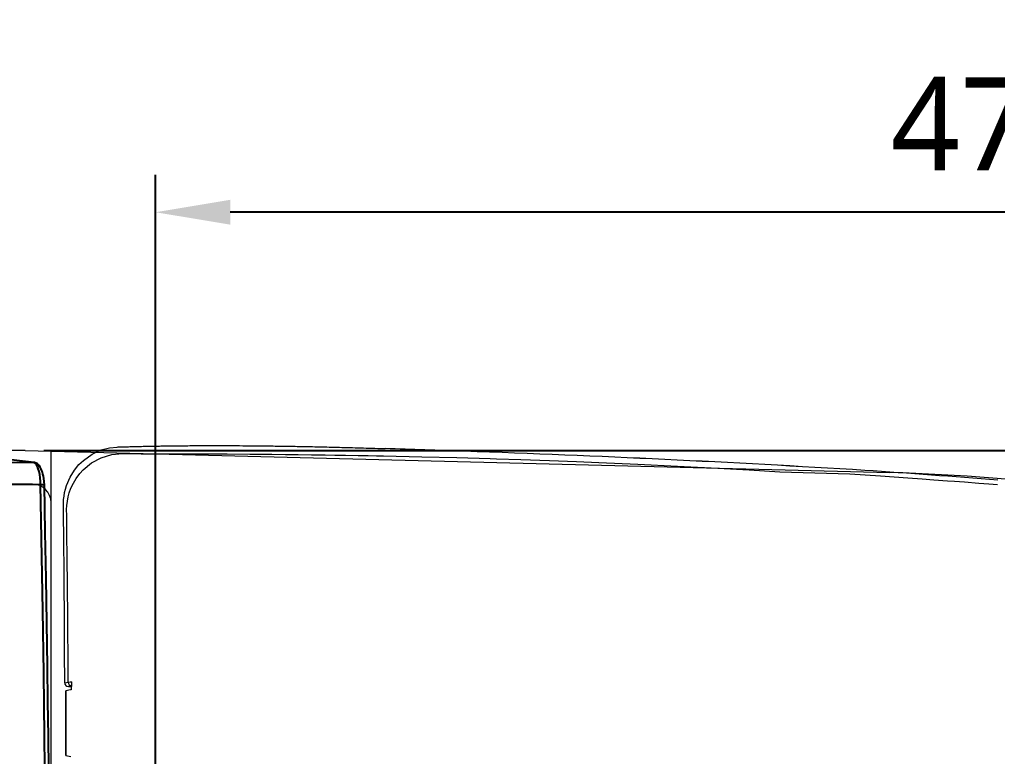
# Model space of a CAD drawing. Extents: x 2734 to 5638, y -143 to 2294.
# Drawn here: x 3121 to 3383.1, y 1669 to 1866.6 of the extents above; entities that cross this region are included whole.
import ezdxf

# ---------------------------------------------------------------- set-up
doc = ezdxf.new("R2010")
doc.units = 0
doc.header["$LTSCALE"] = 20
doc.header["$MEASUREMENT"] = 0
doc.layers.get('0').update_dxf_attribs({"linetype": 'CONTINUOUS'})
doc.layers.get('DEFPOINTS').update_dxf_attribs({"linetype": 'CONTINUOUS'})
doc.layers.add('3', color=3, linetype='CONTINUOUS')
doc.styles.get("Standard").update_dxf_attribs({"font": 'NanumGothic.ttf'})
doc.dimstyles.get("Standard").update_dxf_attribs({"dimtxt": 2.5, "dimasz": 2, "dimexe": 2, "dimexo": 1, "dimgap": 1.5, "dimtad": 1, "dimdec": 0, "dimlfac": 10, "dimrnd": 0.5, "dimzin": 0, "dimdsep": 46, "dimtxsty": 'Standard', "dimcen": 0, "dimclrt": 2, "dimadec": 0, "dimazin": 0, "dimtfac": 1, "dimtdec": 0, "dimtmove": 0, "dimatfit": 3, "dimfxl": 0, "dimtolj": 1, "dimtzin": 0, "dimarcsym": 0})

# ---------------------------------------------------------------- blocks, each defined once
blk = doc.blocks.new('*D10')
at = {"color": 3, "lineweight": -2, "ltscale": 10}
for p, q in [((3002.46, 1757.02), (3002.46, 1899.16)), ((3627.46, 1561.05), (3627.46, 1899.16)), ((3022.46, 1889.16), (3607.46, 1889.16))]:
    blk.add_line(p, q, dxfattribs=at)
at = {"color": 3, "ltscale": 10}
for points in [[(3022.46, 1892.49), (3022.46, 1885.83), (3002.46, 1889.16)], [(3607.46, 1892.49), (3607.46, 1885.83), (3627.46, 1889.16)]]:
    blk.add_solid(points, dxfattribs=at)
at = {"layer": 'DEFPOINTS', "color": 0, "ltscale": 10}
for p in [(3627.46, 1889.16), (3002.46, 1752.02), (3627.46, 1556.05)]:
    blk.add_point(p, dxfattribs=at)
at = {"color": 2, "ltscale": 10, "insert": (3309.96, 1912.77), "char_height": 25, "attachment_point": 5}
blk.add_mtext('\\A1;625', dxfattribs=at)
blk = doc.blocks.new('*D11')
at = {"layer": '3', "color": 3, "lineweight": -2}
for p, q in [((3157.46, 1631.05), (3157.46, 1824.95)), ((3627.46, 1561.05), (3627.46, 1824.95)), ((3607.46, 1814.95), (3177.46, 1814.95))]:
    blk.add_line(p, q, dxfattribs=at)
at = {"layer": '3', "color": 3}
for points in [[(3177.46, 1818.29), (3177.46, 1811.62), (3157.46, 1814.95)], [(3607.46, 1818.29), (3607.46, 1811.62), (3627.46, 1814.95)]]:
    blk.add_solid(points, dxfattribs=at)
at = {"layer": 'DEFPOINTS', "color": 0}
for p in [(3157.46, 1814.95), (3157.46, 1626.05), (3627.46, 1556.05)]:
    blk.add_point(p, dxfattribs=at)
at = {"layer": '3', "color": 2, "insert": (3382.46, 1838.47), "char_height": 25, "attachment_point": 5}
blk.add_mtext('\\A1;470', dxfattribs=at)
blk = doc.blocks.new('*D47')
at = {"layer": '3', "color": 3, "lineweight": -2}
for p, q in [((3127.53, 1751.05), (3710.37, 1751.05)), ((3700.37, 1731.05), (3700.37, 1579.68)), ((3700.37, 1381.05), (3700.37, 1532.42)), ((3127.53, 1361.05), (3710.37, 1361.05))]:
    blk.add_line(p, q, dxfattribs=at)
at = {"layer": '3', "color": 3}
for points in [[(3697.03, 1731.05), (3703.7, 1731.05), (3700.37, 1751.05)], [(3697.03, 1381.05), (3703.7, 1381.05), (3700.37, 1361.05)]]:
    blk.add_solid(points, dxfattribs=at)
at = {"layer": 'DEFPOINTS', "color": 0}
for p in [(3122.53, 1751.05), (3122.53, 1361.05), (3700.37, 1361.05)]:
    blk.add_point(p, dxfattribs=at)
at = {"layer": '3', "color": 2, "insert": (3700.37, 1556.05), "char_height": 25, "attachment_point": 5}
blk.add_mtext('\\A1;390', dxfattribs=at)
blk = doc.blocks.new('A$C4CCE51E1')
at = {"color": 4}
for p, q in [((1823.55, 124.44), (1699.3, 124.44)), ((1699.3, 124.44), (1701, 124.06)), ((2083.01, 124.44), (1958.75, 124.44)), ((2081.31, 124.06), (2083.01, 124.44)), ((1696.3, 121.41), (1697.63, 22.49)), ((1696.3, 121.41), (1697.63, 22.49)), ((1698, 121.02), (1696.3, 121.41)), ((2086.01, 121.41), (2084.31, 121.02)), ((2084.68, 22.49), (2086.01, 121.41)), ((2084.68, 22.49), (2086.01, 121.41)), ((1698.61, 68.54), (1704.6, 68.61)), ((1699.37, 4.65), (1698.61, 68.54)), ((1704.6, 68.61), (1705.39, 2.82)), ((2076.91, 2.82), (2077.7, 68.6)), ((2077.7, 68.6), (2083.7, 68.53)), ((2083.7, 68.53), (2082.93, 4.65)), ((1705.37, 1.82), (1705.39, 2.82)), ((2076.93, 1.82), (2076.91, 2.82))]:
    blk.add_line(p, q, dxfattribs=at)
for points in [[(1701, 124.06), (1701.06, 124.05), (1701.2, 124.05), (1701.42, 124.05), (1701.73, 124.04), (1702.08, 124.04), (1702.5, 124.04), (1702.96, 124.04), (1703.45, 124.03), (1703.7, 124.03)], [(1832.25, 124.39), (1831.94, 124.39), (1831.74, 124.4), (1831.52, 124.4), (1830.98, 124.41), (1830.38, 124.42), (1830.04, 124.42), (1829.68, 124.42), (1828.88, 124.43), (1828.04, 124.43), (1827.6, 124.44), (1827.15, 124.44), (1826.17, 124.44), (1824.89, 124.44), (1823.55, 124.44)], [(1958.75, 124.44), (1957.76, 124.44), (1957.26, 124.44), (1956.78, 124.44), (1955.77, 124.44), (1954.85, 124.44), (1953.98, 124.43), (1953.13, 124.43), (1952.39, 124.42), (1952.04, 124.42), (1951.72, 124.41), (1951.12, 124.41), (1950.69, 124.4), (1950.34, 124.39), (1950.06, 124.39)], [(2078.61, 124.03), (2079.1, 124.04), (2079.58, 124.04), (2080.01, 124.04), (2080.41, 124.04), (2080.73, 124.04), (2081, 124.05), (2081.18, 124.05), (2081.29, 124.06), (2081.31, 124.06)], [(1703.4, 121.03), (1702.9, 121.03), (1701.94, 121.03), (1701.01, 121.02), (1700.19, 121.02), (1699.46, 121.02), (1698.87, 121.02), (1698.41, 121.02), (1698.13, 121.02), (1698, 121.02)], [(2084.31, 121.02), (2084.27, 121.02), (2084.06, 121.02), (2083.69, 121.02), (2083.17, 121.02), (2082.51, 121.02), (2081.74, 121.02), (2080.85, 121.02), (2079.91, 121.03), (2078.91, 121.03)], [(1703.96, 74.34), (1703.15, 74.34), (1702.37, 74.34), (1701.46, 74.36), (1700.64, 74.38), (1699.93, 74.41), (1699.35, 74.45), (1698.92, 74.49), (1698.65, 74.53), (1698.57, 74.57), (1698.56, 74.57), (1698.56, 74.58)], [(1698.56, 74.58), (1698.56, 74.57), (1698.57, 74.54), (1698.65, 74.45), (1698.92, 74.3), (1699.35, 74.16), (1699.93, 74.03), (1700.64, 73.92), (1701.46, 73.83), (1702.37, 73.77), (1703.16, 73.73), (1703.97, 73.71)], [(1698.61, 68.54), (1698.6, 69.53), (1698.59, 70.52), (1698.58, 71.51), (1698.57, 72.5), (1698.56, 73.54), (1698.56, 74.58)], [(1703.96, 74.34), (1703.99, 74.34)], [(1703.97, 73.71), (1704.01, 73.71)], [(1703.99, 74.34), (1711.7, 74.54), (1726.3, 74.78), (1733.6, 74.87), (1740.91, 74.95), (1755.53, 75.1), (1770.58, 75.22), (1778.1, 75.28), (1785.63, 75.33), (1800.69, 75.41), (1815.76, 75.49), (1823.3, 75.52), (1830.83, 75.55), (1845.91, 75.59), (1860.99, 75.62), (1868.53, 75.64), (1876.07, 75.64), (1891.15, 75.65), (1906.34, 75.64), (1921.53, 75.62), (1936.72, 75.59), (1951.91, 75.54), (1967.07, 75.48), (1982.23, 75.41), (1997.38, 75.32), (2012.54, 75.21), (2025.83, 75.1), (2039.12, 74.97), (2052.39, 74.82), (2065.67, 74.63), (2072, 74.5), (2078.32, 74.34)], [(2078.29, 73.71), (2071.96, 73.58), (2065.63, 73.49), (2047.92, 73.33), (2039.07, 73.29), (2030.21, 73.25), (2012.48, 73.2), (1992.28, 73.18), (1982.18, 73.18), (1972.08, 73.17), (1951.86, 73.18), (1931.63, 73.18), (1921.51, 73.19), (1911.4, 73.19), (1891.15, 73.19), (1876.08, 73.19), (1868.55, 73.19), (1861.02, 73.19), (1845.95, 73.18), (1830.88, 73.18), (1823.35, 73.18), (1815.82, 73.17), (1800.75, 73.18), (1785.7, 73.18), (1778.17, 73.19), (1770.64, 73.2), (1755.59, 73.24), (1740.97, 73.29), (1733.66, 73.33), (1726.35, 73.39), (1711.74, 73.55), (1704.01, 73.71)], [(1704.01, 73.71), (1704.06, 73.35), (1704.25, 71.77), (1704.43, 70.19), (1704.6, 68.61), (1704.6, 68.61)], [(2077.7, 68.6), (2077.7, 68.6), (2077.88, 70.22), (2078.06, 71.83), (2078.26, 73.44), (2078.29, 73.71)], [(2078.29, 73.71), (2078.34, 73.71)], [(2078.32, 74.34), (2078.34, 74.34)], [(2078.34, 74.34), (2078.5, 74.34), (2079.15, 74.34), (2080.09, 74.34), (2080.99, 74.36), (2081.78, 74.38), (2082.47, 74.41), (2083.02, 74.45), (2083.43, 74.49), (2083.64, 74.53), (2083.74, 74.57), (2083.75, 74.58)], [(2078.34, 73.71), (2078.5, 73.71), (2079.14, 73.73), (2080.08, 73.77), (2080.99, 73.85), (2081.78, 73.94), (2082.47, 74.05), (2083.02, 74.18), (2083.43, 74.32), (2083.64, 74.44), (2083.74, 74.57), (2083.75, 74.58)], [(2083.75, 74.58), (2083.75, 74.56), (2083.74, 72.57), (2083.72, 70.55), (2083.7, 68.53)], [(1697.63, 22.49), (1697.64, 21.66), (1697.66, 20.84), (1697.68, 20.1), (1697.71, 19.41), (1697.74, 18.83), (1697.77, 18.34), (1697.8, 18.09)], [(2084.48, 17.89), (2084.51, 18.21), (2084.55, 18.75), (2084.57, 19.27), (2084.59, 19.72), (2084.61, 20.16), (2084.63, 20.76), (2084.65, 21.53), (2084.66, 22.48)], [(2084.5, 17.98), (2084.53, 18.33), (2084.56, 18.81), (2084.59, 19.39), (2084.62, 20.08), (2084.64, 20.83), (2084.66, 21.64), (2084.68, 22.49)], [(1697.8, 18.09), (1697.81, 18)], [(1697.81, 18), (1697.81, 17.98)], [(1697.81, 17.98), (1698.34, 13.47), (1698.87, 8.97), (1699.37, 4.65)], [(1697.81, 17.91), (1697.81, 17.9), (1697.81, 17.89), (1697.81, 17.88), (1697.81, 17.87)], [(1697.81, 17.87), (1699.38, 4.55)], [(2082.92, 4.55), (2084.49, 17.87)], [(2082.93, 4.65), (2083.46, 9.15), (2083.99, 13.66), (2084.5, 17.98)], [(1699.37, 4.65), (1699.51, 4.33), (1699.84, 4.02), (1700.15, 3.82), (1700.33, 3.72), (1700.53, 3.63), (1701.02, 3.45), (1701.53, 3.3), (1701.8, 3.23), (1702.09, 3.16), (1702.74, 3.04), (1703.68, 2.92), (1704.7, 2.84), (1705.39, 2.82)], [(1699.4, 4.43), (1699.54, 3.99), (1699.76, 3.64), (1699.98, 3.39), (1700.18, 3.21), (1700.62, 2.9), (1701.25, 2.58), (1701.99, 2.31), (1702.82, 2.1), (1703.31, 2.01), (1703.9, 1.92), (1704.59, 1.85), (1705.37, 1.82)], [(1705.39, 2.82), (1747.76, 2.08), (1790.13, 1.54), (1832.5, 1.18), (1874.88, 1.01), (1908.56, 1.01), (1942.23, 1.14), (1975.9, 1.38), (2009.57, 1.74), (2026.41, 1.96), (2043.24, 2.22), (2076.91, 2.82)], [(2076.91, 2.82), (2077.87, 2.85), (2078.82, 2.94), (2079.69, 3.06), (2080.51, 3.23), (2081.23, 3.43), (2081.85, 3.67), (2082.36, 3.94), (2082.71, 4.23), (2082.86, 4.44), (2082.93, 4.65)], [(2076.93, 1.82), (2077.86, 1.87), (2078.65, 1.95), (2079.3, 2.06), (2079.81, 2.18), (2080.31, 2.31), (2080.74, 2.46), (2081.16, 2.63), (2081.73, 2.93), (2082.12, 3.2), (2082.32, 3.38), (2082.55, 3.64), (2082.76, 3.99), (2082.9, 4.43)], [(1705.37, 1.82), (1717.44, 1.59), (1729.16, 1.38), (1740.55, 1.19), (1751.59, 1.03), (1762.29, 0.87), (1772.66, 0.74), (1782.68, 0.62), (1791.56, 0.52), (1800.16, 0.44), (1808.48, 0.36), (1816.5, 0.29), (1824.24, 0.24), (1831.7, 0.19), (1838.86, 0.14), (1845.74, 0.11), (1852.34, 0.08), (1858.65, 0.06), (1864.67, 0.04), (1870.4, 0.02), (1876.79, 0.01), (1882.78, 0), (1888.38, 0), (1893.58, 0), (1897.61, 0), (1901.87, 0.01), (1906.39, 0.01), (1911.17, 0.02), (1916.22, 0.03), (1921.52, 0.05), (1927.08, 0.07), (1932.9, 0.09), (1939.28, 0.12), (1945.94, 0.16), (1952.89, 0.2), (1960.12, 0.25), (1967.64, 0.31), (1975.44, 0.37), (1983.53, 0.45), (1991.9, 0.53), (2000.56, 0.63), (2009.51, 0.74), (2018.73, 0.86), (2028.25, 0.99), (2039.82, 1.16), (2051.8, 1.36), (2064.17, 1.58), (2076.93, 1.82)]]:
    blk.add_lwpolyline(points, dxfattribs=at)
for centre, major_axis, ratio, start_param, end_param in [((1699.3, 121.44), (2.14, -2.1), 0.998933, 2.34793, 3.930382), ((1701, 121.06), (0.66, 2.93), 0.99922, 0.222888, 1.805339), ((1703.7, 121.03), (0, 3), 0.09928, 0.00877, 1.570883), ((1891.15, 140.43), (-1888.15, 0), 0.008727, 1.471353, 1.67024), ((1891.15, 124.52), (-61, 0), 0.008727, 0.262957, 2.878636), ((2078.61, 121.03), (0, 3), 0.09928, 4.712303, 6.274415), ((2081.31, 121.06), (-0.66, 2.93), 0.99922, 4.477846, 6.060297), ((2083.01, 121.44), (2.14, 2.1), 0.998933, 5.494396, 7.076848), ((1697.3, 121.42), (1, 0.013), 0.03717, 3.103159, 3.141593), ((1885.16, -21482.61), (-1883.76, 157212), 0.00046, 4.849939, 4.850237), ((1891.15, -21482.54), (-1889.76, 157212), 0.000462, 4.849937, 4.850236), ((1891.15, 137.43), (1891.15, 0), 0.008713, 4.612945, 4.811833), ((1891.15, -21482.54), (1889.76, 157212), 0.000462, 1.432949, 1.433249), ((1897.15, -21482.61), (1883.76, 157212), 0.00046, 1.432948, 1.433247), ((2085.01, 121.42), (1, -0.013), 0.03717, 0, 0.038433), ((1704.26, 74.34), (0.01, 3), 0.098981, 1.571046, 1.781374), ((1704.28, 74.34), (-0.1, 3), 0.098915, 1.567489, 1.778082), ((2078.02, 74.34), (-0.1, -3), 0.098914, 1.363537, 1.574115), ((2078.04, 74.34), (0.01, -3), 0.098981, 1.360235, 1.570547), ((1698.63, 22.5), (1, 0.013), 0.03717, 3.103159, 3.141593), ((2083.68, 22.5), (1, -0.013), 0.03717, 0, 0.038433), ((1698.81, 17.99), (0.993, 0.117), 0.938872, 3.029827, 3.141132), ((2083.5, 17.99), (0.993, -0.117), 0.938872, 0.000332, 0.111766), ((1700.37, 4.66), (0.993, 0.117), 0.938877, 3.029822, 3.141131), ((1700.37, 4.66), (0.993, 0.117), 0.938877, 3.141131, 3.271895), ((2081.93, 4.66), (0.993, -0.117), 0.938877, 6.152971, 6.283463), ((2081.93, 4.66), (0.993, -0.117), 0.938877, 0.000278, 0.111771)]:
    blk.add_ellipse(centre, major_axis=major_axis, ratio=ratio, start_param=start_param, end_param=end_param, dxfattribs=at)
blk.add_open_spline([(1704.6, 68.61), (1706.35, 68), (1708.14, 67.5), (1709.91, 67.04), (1714.8, 65.79), (1719.77, 64.91), (1724.77, 64.14), (1734.76, 62.61), (1744.85, 61.6), (1754.91, 60.79), (1775.03, 59.16), (1795.21, 58.32), (1815.4, 57.75), (1840.64, 57.03), (1865.91, 56.77), (1891.15, 56.77), (1924.81, 56.77), (1958.46, 57.16), (1992.1, 58.65), (2015.64, 59.69), (2039.26, 60.85), (2062.48, 64.96), (2067.63, 65.86), (2072.79, 66.84), (2077.7, 68.6)], degree=3, knots=[-97.471758, -97.471758, -97.471758, -97.471758, -96.921201, -96.921201, -96.921201, -95.406882, -95.406882, -95.406882, -92.378244, -92.378244, -92.378244, -86.320967, -86.320967, -86.320967, -78.749371, -78.749371, -78.749371, -68.653298, -68.653298, -68.653298, -61.587403, -61.587403, -61.587403, -60.021928, -60.021928, -60.021928, -60.021928], dxfattribs=at)

msp = doc.modelspace()

# ---------------------------------------------------------------- linework, layer by layer
at = {"color": 2, "linetype": 'Continuous', "lineweight": 0}
for p, q in [((3218.63389, 1751.57709), (3218.63414, 1751.58538)), ((3218.63389, 1751.57709), (3218.63414, 1751.58538)), ((3218.63414, 1751.58538), (3218.63398, 1751.58003)), ((3218.63414, 1751.58538), (3218.63398, 1751.58003)), ((3133.09605, 1688.75044), (3134.0376, 1688.93829)), ((3133.09605, 1688.75044), (3134.0376, 1688.93829)), ((3133.37148, 1686.59609), (3133.37148, 1669.26305)), ((3133.37148, 1686.59609), (3133.37148, 1669.26305)), ((3134.65461, 1686.86276), (3133.42476, 1686.61739)), ((3134.65461, 1686.86276), (3133.42476, 1686.61739)), ((3133.42476, 1669.26308), (3133.42476, 1686.61739)), ((3133.42476, 1669.26308), (3133.42476, 1686.61739)), ((3134.09225, 1687.75059), (3134.98224, 1687.92816)), ((3134.09225, 1687.75059), (3134.98224, 1687.92816)), ((3133.42476, 1669.26308), (3134.74307, 1669.00006)), ((3133.42476, 1669.26308), (3134.74307, 1669.00006))]:
    msp.add_line(p, q, dxfattribs=at)
for points in [[(3132.74286, 1736.24333), (3132.75266, 1737.0615), (3132.80796, 1737.92079), (3132.91509, 1738.81684), (3133.0803, 1739.74486), (3133.30984, 1740.69981), (3133.60987, 1741.67594), (3134.58117, 1743.92962), (3135.72375, 1745.77987), (3136.92775, 1747.25601), (3138.10659, 1748.40074), (3140.4926, 1750.09805), (3142.87469, 1751.18763), (3145.12182, 1751.77664), (3147.14132, 1751.9834)], [(3132.74286, 1736.24333), (3132.75266, 1737.0615), (3132.80796, 1737.92079), (3132.91509, 1738.81684), (3133.0803, 1739.74486), (3133.30984, 1740.69981), (3133.60987, 1741.67594), (3134.58117, 1743.92962), (3135.72375, 1745.77987), (3136.92775, 1747.25601), (3138.10659, 1748.40074), (3140.4926, 1750.09805), (3142.87469, 1751.18763), (3145.12182, 1751.77664), (3147.14132, 1751.9834)], [(3218.63398, 1751.58003), (3219.01424, 1751.56819)], [(3218.63398, 1751.58003), (3219.01424, 1751.56819)], [(3219.01384, 1751.56524), (3219.01393, 1751.5682), (3219.01393, 1751.5682)], [(3219.01384, 1751.56524), (3219.01393, 1751.5682), (3219.01393, 1751.5682)], [(3133.61513, 1735.18718), (3133.66188, 1736.31546), (3133.80357, 1737.50712), (3134.02616, 1738.63), (3134.33304, 1739.73373), (3134.77935, 1740.95019), (3135.41373, 1742.28693), (3136.17511, 1743.55508), (3137.13664, 1744.83953), (3138.0477, 1745.83642), (3140.32328, 1747.70489), (3142.91221, 1749.08839), (3145.71337, 1749.93503), (3148.60884, 1750.21487)], [(3133.61513, 1735.18718), (3133.66188, 1736.31546), (3133.80357, 1737.50712), (3134.02616, 1738.63), (3134.33304, 1739.73373), (3134.77935, 1740.95019), (3135.41373, 1742.28693), (3136.17511, 1743.55508), (3137.13664, 1744.83953), (3138.0477, 1745.83642), (3140.32328, 1747.70489), (3142.91221, 1749.08839), (3145.71337, 1749.93503), (3148.60884, 1750.21487)], [(3148.60884, 1750.21487), (3153.608, 1750.19421), (3158.87898, 1750.17753), (3164.75192, 1750.16134), (3170.71233, 1750.14335), (3176.6489, 1750.11999), (3182.76004, 1750.08512), (3188.59574, 1750.03868), (3192.27286, 1750.0025), (3195.67126, 1749.96437), (3199.27107, 1749.91935), (3202.93696, 1749.86884), (3205.4755, 1749.83116), (3208.34325, 1749.7861), (3211.74568, 1749.7293), (3214.41323, 1749.68231), (3216.68765, 1749.6406), (3218.56896, 1749.60499)], [(3148.60884, 1750.21487), (3153.608, 1750.19421), (3158.87898, 1750.17753), (3164.75192, 1750.16134), (3170.71233, 1750.14335), (3176.6489, 1750.11999), (3182.76004, 1750.08512), (3188.59574, 1750.03868), (3192.27286, 1750.0025), (3195.67126, 1749.96437), (3199.27107, 1749.91935), (3202.93696, 1749.86884), (3205.4755, 1749.83116), (3208.34325, 1749.7861), (3211.74568, 1749.7293), (3214.41323, 1749.68231), (3216.68765, 1749.6406), (3218.56896, 1749.60499)], [(3218.56896, 1749.60499), (3228.79182, 1749.38957), (3238.1747, 1749.15697), (3247.12173, 1748.90305), (3248.82328, 1748.85118)], [(3218.56896, 1749.60499), (3228.79182, 1749.38957), (3238.1747, 1749.15697), (3247.12173, 1748.90305), (3248.82328, 1748.85118)], [(3248.82328, 1748.85118), (3255.3239, 1748.64239), (3263.05843, 1748.37181), (3270.29324, 1748.09659), (3276.31663, 1747.851), (3286.76474, 1747.38966), (3297.38261, 1746.87534), (3308.16993, 1746.30639), (3316.60927, 1745.82901), (3324.83137, 1745.33648), (3343.55463, 1744.78394), (3351.76692, 1744.2358), (3359.1416, 1743.72171), (3362.98304, 1743.44635), (3366.0795, 1743.22087), (3369.73623, 1742.95075), (3371.63933, 1742.8086), (3374.30908, 1742.60737), (3378.15875, 1742.31335), (3380.80366, 1742.10866), (3383.13094, 1741.9267)], [(3248.82328, 1748.85118), (3255.3239, 1748.64239), (3263.05843, 1748.37181), (3270.29324, 1748.09659), (3276.31663, 1747.851), (3286.76474, 1747.38966), (3297.38261, 1746.87534), (3308.16993, 1746.30639), (3316.60927, 1745.82901), (3324.83137, 1745.33648), (3343.55463, 1744.78394), (3351.76692, 1744.2358), (3359.1416, 1743.72171), (3362.98304, 1743.44635), (3366.0795, 1743.22087), (3369.73623, 1742.95075), (3371.63933, 1742.8086), (3374.30908, 1742.60737), (3378.15875, 1742.31335), (3380.80366, 1742.10866), (3383.13094, 1741.9267)], [(3134.0376, 1688.93829), (3134.52903, 1688.9904), (3135.00688, 1689.01639), (3135.05004, 1689.01826)], [(3134.0376, 1688.93829), (3134.52903, 1688.9904), (3135.00688, 1689.01639), (3135.05004, 1689.01826)], [(3134.09381, 1687.75044), (3134.96603, 1687.75182)], [(3134.09381, 1687.75044), (3134.96603, 1687.75182)], [(3134.85312, 1686.9743), (3134.79745, 1686.89978), (3134.65461, 1686.86276)], [(3134.84901, 1686.9688), (3134.79745, 1686.89978), (3134.65461, 1686.86276)]]:
    msp.add_lwpolyline(points, dxfattribs=at)
for centre, radius, start, end in [((3117.13255, -1514.43785), 3267.60021, 87.83989806, 88.21326953), ((3117.13255, -1514.43785), 3267.60021, 87.83989806, 88.21326953), ((3117.13255, -1514.43785), 3267.59473, 87.83988961, 88.21326155), ((3117.13255, -1514.43785), 3267.59473, 87.83988961, 88.21326155), ((3104.5193, -2218.61306), 3971.77491, 86.49125882, 88.04095655), ((3104.5193, -2218.61306), 3971.77491, 86.49125882, 88.04095655), ((3104.5191, -2218.62207), 3971.77844, 86.49127444, 88.0409514), ((3104.5191, -2218.62207), 3971.77844, 86.49127444, 88.0409514), ((3127.13255, -1514.43785), 3267.59473, 85.50494978, 86.13136869), ((3127.13255, -1514.43785), 3267.59473, 85.50494978, 86.13136869), ((3127.13255, -1514.43785), 3267.60021, 85.50494978, 86.13135643), ((3127.13255, -1514.43785), 3267.60021, 85.50494978, 86.13135643), ((3134.09225, 1688.75044), 1, 180.1190412, 270.0892254), ((3134.09225, 1688.75044), 1, 180.1190412, 270.0892254)]:
    msp.add_arc(centre, radius, start, end, dxfattribs=at)
for centre, major_axis, ratio, start_param, end_param in [((3134.09225, 1688.75044), (1, 0.00208), 0.023751973, 3.054301504, 3.141592654), ((3134.09225, 1688.75044), (1, 0.00208), 0.023751973, 3.054301504, 3.141592654), ((3134.09225, 1688.75044), (0.19566, -0.98067), 0.996044125, 4.516221442, 6.08549669), ((3134.09225, 1688.75044), (0.19566, -0.98067), 0.996044125, 4.516221442, 6.08549669), ((3135.03379, 1688.93829), (-0.19566, 0.98067), 0.996044126, 1.374628716, 2.893140167), ((3135.03379, 1688.93829), (-0.19566, 0.98067), 0.996044126, 1.374628716, 2.893140167)]:
    msp.add_ellipse(centre, major_axis=major_axis, ratio=ratio, start_param=start_param, end_param=end_param, dxfattribs=at)
for points in [[(3147.14132, 1751.9834), (3147.3343, 1751.98948), (3147.72738, 1752.00179), (3148.34719, 1752.02081), (3148.9734, 1752.03942), (3149.6093, 1752.05768), (3150.24097, 1752.07523), (3150.8668, 1752.09209), (3151.49873, 1752.10859), (3152.16245, 1752.12533), (3152.8847, 1752.14285), (3153.69404, 1752.16165), (3154.60435, 1752.18173), (3155.60795, 1752.20259), (3156.69948, 1752.22381), (3157.88703, 1752.2452), (3159.1836, 1752.26655), (3160.59803, 1752.2875), (3162.13742, 1752.30758), (3163.80929, 1752.32628), (3165.62713, 1752.34304), (3167.61182, 1752.35719), (3169.78214, 1752.36785), (3172.15428, 1752.37392), (3174.75312, 1752.37413), (3177.61126, 1752.36691), (3180.75733, 1752.35035), (3184.20516, 1752.32229), (3187.96256, 1752.28051), (3192.05284, 1752.2225), (3196.51047, 1752.14537), (3201.3651, 1752.04607), (3206.64123, 1751.9216), (3212.3605, 1751.76906), (3216.49111, 1751.64662), (3218.63398, 1751.58003)], [(3147.14132, 1751.9834), (3147.3343, 1751.98948), (3147.72738, 1752.00179), (3148.34719, 1752.02081), (3148.9734, 1752.03942), (3149.6093, 1752.05768), (3150.24097, 1752.07523), (3150.8668, 1752.09209), (3151.49873, 1752.10859), (3152.16245, 1752.12533), (3152.8847, 1752.14285), (3153.69404, 1752.16165), (3154.60435, 1752.18173), (3155.60795, 1752.20259), (3156.69948, 1752.22381), (3157.88703, 1752.2452), (3159.1836, 1752.26655), (3160.59803, 1752.2875), (3162.13742, 1752.30758), (3163.80929, 1752.32628), (3165.62713, 1752.34304), (3167.61182, 1752.35719), (3169.78214, 1752.36785), (3172.15428, 1752.37392), (3174.75312, 1752.37413), (3177.61126, 1752.36691), (3180.75733, 1752.35035), (3184.20516, 1752.32229), (3187.96256, 1752.28051), (3192.05284, 1752.2225), (3196.51047, 1752.14537), (3201.3651, 1752.04607), (3206.64123, 1751.9216), (3212.3605, 1751.76906), (3216.49111, 1751.64662), (3218.63398, 1751.58003)], [(3134.0376, 1688.93829), (3134.02703, 1691.10026), (3134.00457, 1695.28391), (3133.96739, 1701.07422), (3133.92529, 1706.57219), (3133.87547, 1712.2028), (3133.80998, 1717.78338), (3133.74906, 1722.47841), (3133.694, 1726.88581), (3133.6477, 1731.09837), (3133.62442, 1733.83866), (3133.61513, 1735.18718)], [(3134.0376, 1688.93829), (3134.02703, 1691.10026), (3134.00457, 1695.28391), (3133.96739, 1701.07422), (3133.92529, 1706.57219), (3133.87547, 1712.2028), (3133.80998, 1717.78338), (3133.74906, 1722.47841), (3133.694, 1726.88581), (3133.6477, 1731.09837), (3133.62442, 1733.83866), (3133.61513, 1735.18718)], [(3133.07929, 1694.79194), (3133.07913, 1694.83998), (3133.07896, 1694.88818), (3133.07879, 1694.93656)], [(3133.07929, 1694.79194), (3133.07913, 1694.83998), (3133.07896, 1694.88818), (3133.07879, 1694.93656)], [(3133.42476, 1686.61739), (3133.38924, 1686.6103), (3133.37148, 1686.6032), (3133.37148, 1686.59609)], [(3133.42476, 1686.61739), (3133.38924, 1686.6103), (3133.37148, 1686.6032), (3133.37148, 1686.59609)], [(3134.96604, 1687.75195), (3134.6745, 1687.7515), (3134.38324, 1687.75104), (3134.09225, 1687.75059)], [(3134.96604, 1687.75195), (3134.6745, 1687.7515), (3134.38324, 1687.75104), (3134.09225, 1687.75059)], [(3133.42476, 1669.26308), (3133.38924, 1669.27017), (3133.37148, 1669.27726), (3133.37148, 1669.28438)], [(3133.42476, 1669.26308), (3133.38924, 1669.27017), (3133.37148, 1669.27726), (3133.37148, 1669.28438)]]:
    msp.add_open_spline(points, degree=3, dxfattribs=at)
for points, knots in [([(3133.07879, 1694.93656), (3133.07784, 1695.21039), (3133.07356, 1696.40725), (3133.06445, 1698.71368), (3133.04951, 1701.95035), (3133.03315, 1705.07223), (3133.0167, 1707.92014), (3133.00044, 1710.52776), (3132.98442, 1712.9261), (3132.96869, 1715.13808), (3132.95319, 1717.18823), (3132.93791, 1719.09191), (3132.92291, 1720.85242), (3132.90831, 1722.46972), (3132.89418, 1723.9511), (3132.88053, 1725.30972), (3132.8674, 1726.55631), (3132.8549, 1727.69198), (3132.84322, 1728.71382), (3132.8324, 1729.62854), (3132.82233, 1730.45507), (3132.81275, 1731.21891), (3132.80337, 1731.9469), (3132.79386, 1732.66559), (3132.78404, 1733.38902), (3132.77368, 1734.13401), (3132.76278, 1734.89838), (3132.75215, 1735.6254), (3132.74586, 1736.04586), (3132.74286, 1736.24333)], [0.0929451224, 0.0929451224, 0.0929451224, 0.0929451224, 0.1034482759, 0.1379310345, 0.1724137931, 0.2068965517, 0.2413793103, 0.275862069, 0.3103448276, 0.3448275862, 0.3793103448, 0.4137931034, 0.4482758621, 0.4827586207, 0.5172413793, 0.5517241379, 0.5862068966, 0.6206896552, 0.6551724138, 0.6896551724, 0.724137931, 0.7586206897, 0.7931034483, 0.8275862069, 0.8620689655, 0.8965517241, 0.9310344828, 0.9655172414, 1, 1, 1, 1]), ([(3133.07879, 1694.93656), (3133.07784, 1695.21039), (3133.07356, 1696.40725), (3133.06445, 1698.71368), (3133.04951, 1701.95035), (3133.03315, 1705.07223), (3133.0167, 1707.92014), (3133.00044, 1710.52776), (3132.98442, 1712.9261), (3132.96869, 1715.13808), (3132.95319, 1717.18823), (3132.93791, 1719.09191), (3132.92291, 1720.85242), (3132.90831, 1722.46972), (3132.89418, 1723.9511), (3132.88053, 1725.30972), (3132.8674, 1726.55631), (3132.8549, 1727.69198), (3132.84322, 1728.71382), (3132.8324, 1729.62854), (3132.82233, 1730.45507), (3132.81275, 1731.21891), (3132.80337, 1731.9469), (3132.79386, 1732.66559), (3132.78404, 1733.38902), (3132.77368, 1734.13401), (3132.76278, 1734.89838), (3132.75215, 1735.6254), (3132.74586, 1736.04586), (3132.74286, 1736.24333)], [0.0929451224, 0.0929451224, 0.0929451224, 0.0929451224, 0.1034482759, 0.1379310345, 0.1724137931, 0.2068965517, 0.2413793103, 0.275862069, 0.3103448276, 0.3448275862, 0.3793103448, 0.4137931034, 0.4482758621, 0.4827586207, 0.5172413793, 0.5517241379, 0.5862068966, 0.6206896552, 0.6551724138, 0.6896551724, 0.724137931, 0.7586206897, 0.7931034483, 0.8275862069, 0.8620689655, 0.8965517241, 0.9310344828, 0.9655172414, 1, 1, 1, 1]), ([(3133.09605, 1688.75044), (3133.0947, 1689.40116), (3133.09151, 1690.78757), (3133.08571, 1692.85836), (3133.08097, 1694.31137), (3133.07879, 1694.93656)], [0, 0, 0, 0, 0.03448275862, 0.06896551724, 0.09294512243, 0.09294512243, 0.09294512243, 0.09294512243]), ([(3133.09605, 1688.75044), (3133.0947, 1689.40116), (3133.09151, 1690.78757), (3133.08571, 1692.85836), (3133.08097, 1694.31137), (3133.07879, 1694.93656)], [0, 0, 0, 0, 0.03448275862, 0.06896551724, 0.09294512243, 0.09294512243, 0.09294512243, 0.09294512243]), ([(3134.85312, 1686.9743), (3134.86255, 1687.01394), (3134.88643, 1687.12806), (3134.92311, 1687.36139), (3134.96155, 1687.69064), (3134.99599, 1688.07784), (3135.02576, 1688.51597), (3135.04238, 1688.84168), (3135.04981, 1689.01311), (3135.05004, 1689.01826)], [0.3115408262, 0.3115408262, 0.3115408262, 0.3115408262, 0.3571428571, 0.4285714286, 0.5, 0.5714285714, 0.6428571429, 0.7142857143, 0.7164990678, 0.7164990678, 0.7164990678, 0.7164990678]), ([(3134.85312, 1686.9743), (3134.86255, 1687.01394), (3134.88643, 1687.12806), (3134.92311, 1687.36139), (3134.96155, 1687.69064), (3134.99599, 1688.07784), (3135.02576, 1688.51597), (3135.04238, 1688.84168), (3135.04981, 1689.01311), (3135.05004, 1689.01826)], [0.3115408262, 0.3115408262, 0.3115408262, 0.3115408262, 0.3571428571, 0.4285714286, 0.5, 0.5714285714, 0.6428571429, 0.7142857143, 0.7164990678, 0.7164990678, 0.7164990678, 0.7164990678])]:
    msp.add_open_spline(points, degree=3, knots=knots, dxfattribs=at)
at = {"layer": '3', "color": 7, "linetype": 'Continuous', "lineweight": 0}
for p, q in [((3122.53204, 1751.04932), (3007.45539, 1751.04932)), ((3122.53204, 1751.04932), (3354.31623, 1745.1227)), ((3129.45539, 1361.23433), (3129.45539, 1750.86431)), ((3124.45539, 1742.04932), (3017.45539, 1742.04932))]:
    msp.add_line(p, q, dxfattribs=at)
for centre, radius, start, end in [((3340.98977, 1246.42432), 498.8764, 75.786554, 88.4692783), ((3124.45539, 1737.04932), 5, 0, 90)]:
    msp.add_arc(centre, radius, start, end, dxfattribs=at)

# ---------------------------------------------------------------- block references
at = {"layer": '3', "linetype": 'Continuous', "lineweight": 0, "rotation": 90}
msp.add_blockref('A$C4CCE51E1', (3129.45544, -335.10884), dxfattribs=at)

# ---------------------------------------------------------------- dimensions: what is measured, and where the dimension line sits
at = {"color": 7, "ltscale": 10}
dim = msp.add_linear_dim(base=(3627.45539, 1889.16122), p1=(3002.45539, 1752.0163), p2=(3627.45539, 1556.04932), dimstyle='Standard', override={"dimtxt": 25, "dimasz": 20, "dimexe": 10, "dimexo": 5, "dimgap": 10, "dimdec": 4, "dimlfac": 1, "dimzin": 8, "dimclrd": 3, "dimclre": 3, "dimtdec": 4, "dimarcsym": 1}, dxfattribs=at)
dim.commit()
dim.dimension.update_dxf_attribs({"geometry": '*D10', "text_midpoint": (3309.95539, 1889.16122), "dimtype": 160})
at = {"layer": '3'}
dim = msp.add_linear_dim(base=(3157.45539, 1814.95382), p1=(3627.45539, 1556.04932), p2=(3157.45539, 1626.04932), dimstyle='Standard', override={"dimtxt": 25, "dimasz": 20, "dimexe": 10, "dimexo": 5, "dimgap": 10, "dimdec": 4, "dimlfac": 1, "dimzin": 8, "dimclrd": 3, "dimclre": 3, "dimtdec": 4, "dimarcsym": 1}, dxfattribs=at)
dim.commit()
dim.dimension.update_dxf_attribs({"geometry": '*D11', "text_midpoint": (3382.45539, 1814.95382), "dimtype": 160})
dim = msp.add_linear_dim(base=(3700.36677, 1361.04932), p1=(3122.53204, 1751.04932), p2=(3122.53204, 1361.04932), angle=90, dimstyle='Standard', override={"dimtxt": 25, "dimasz": 20, "dimexe": 10, "dimexo": 5, "dimgap": 10, "dimtih": 1, "dimtoh": 1, "dimdec": 4, "dimlfac": 1, "dimzin": 8, "dimclrd": 3, "dimclre": 3, "dimtdec": 4, "dimarcsym": 1}, dxfattribs=at)
dim.commit()
dim.dimension.update_dxf_attribs({"geometry": '*D47', "text_midpoint": (3700.36677, 1556.04932)})

doc.saveas('drawing.dxf')
